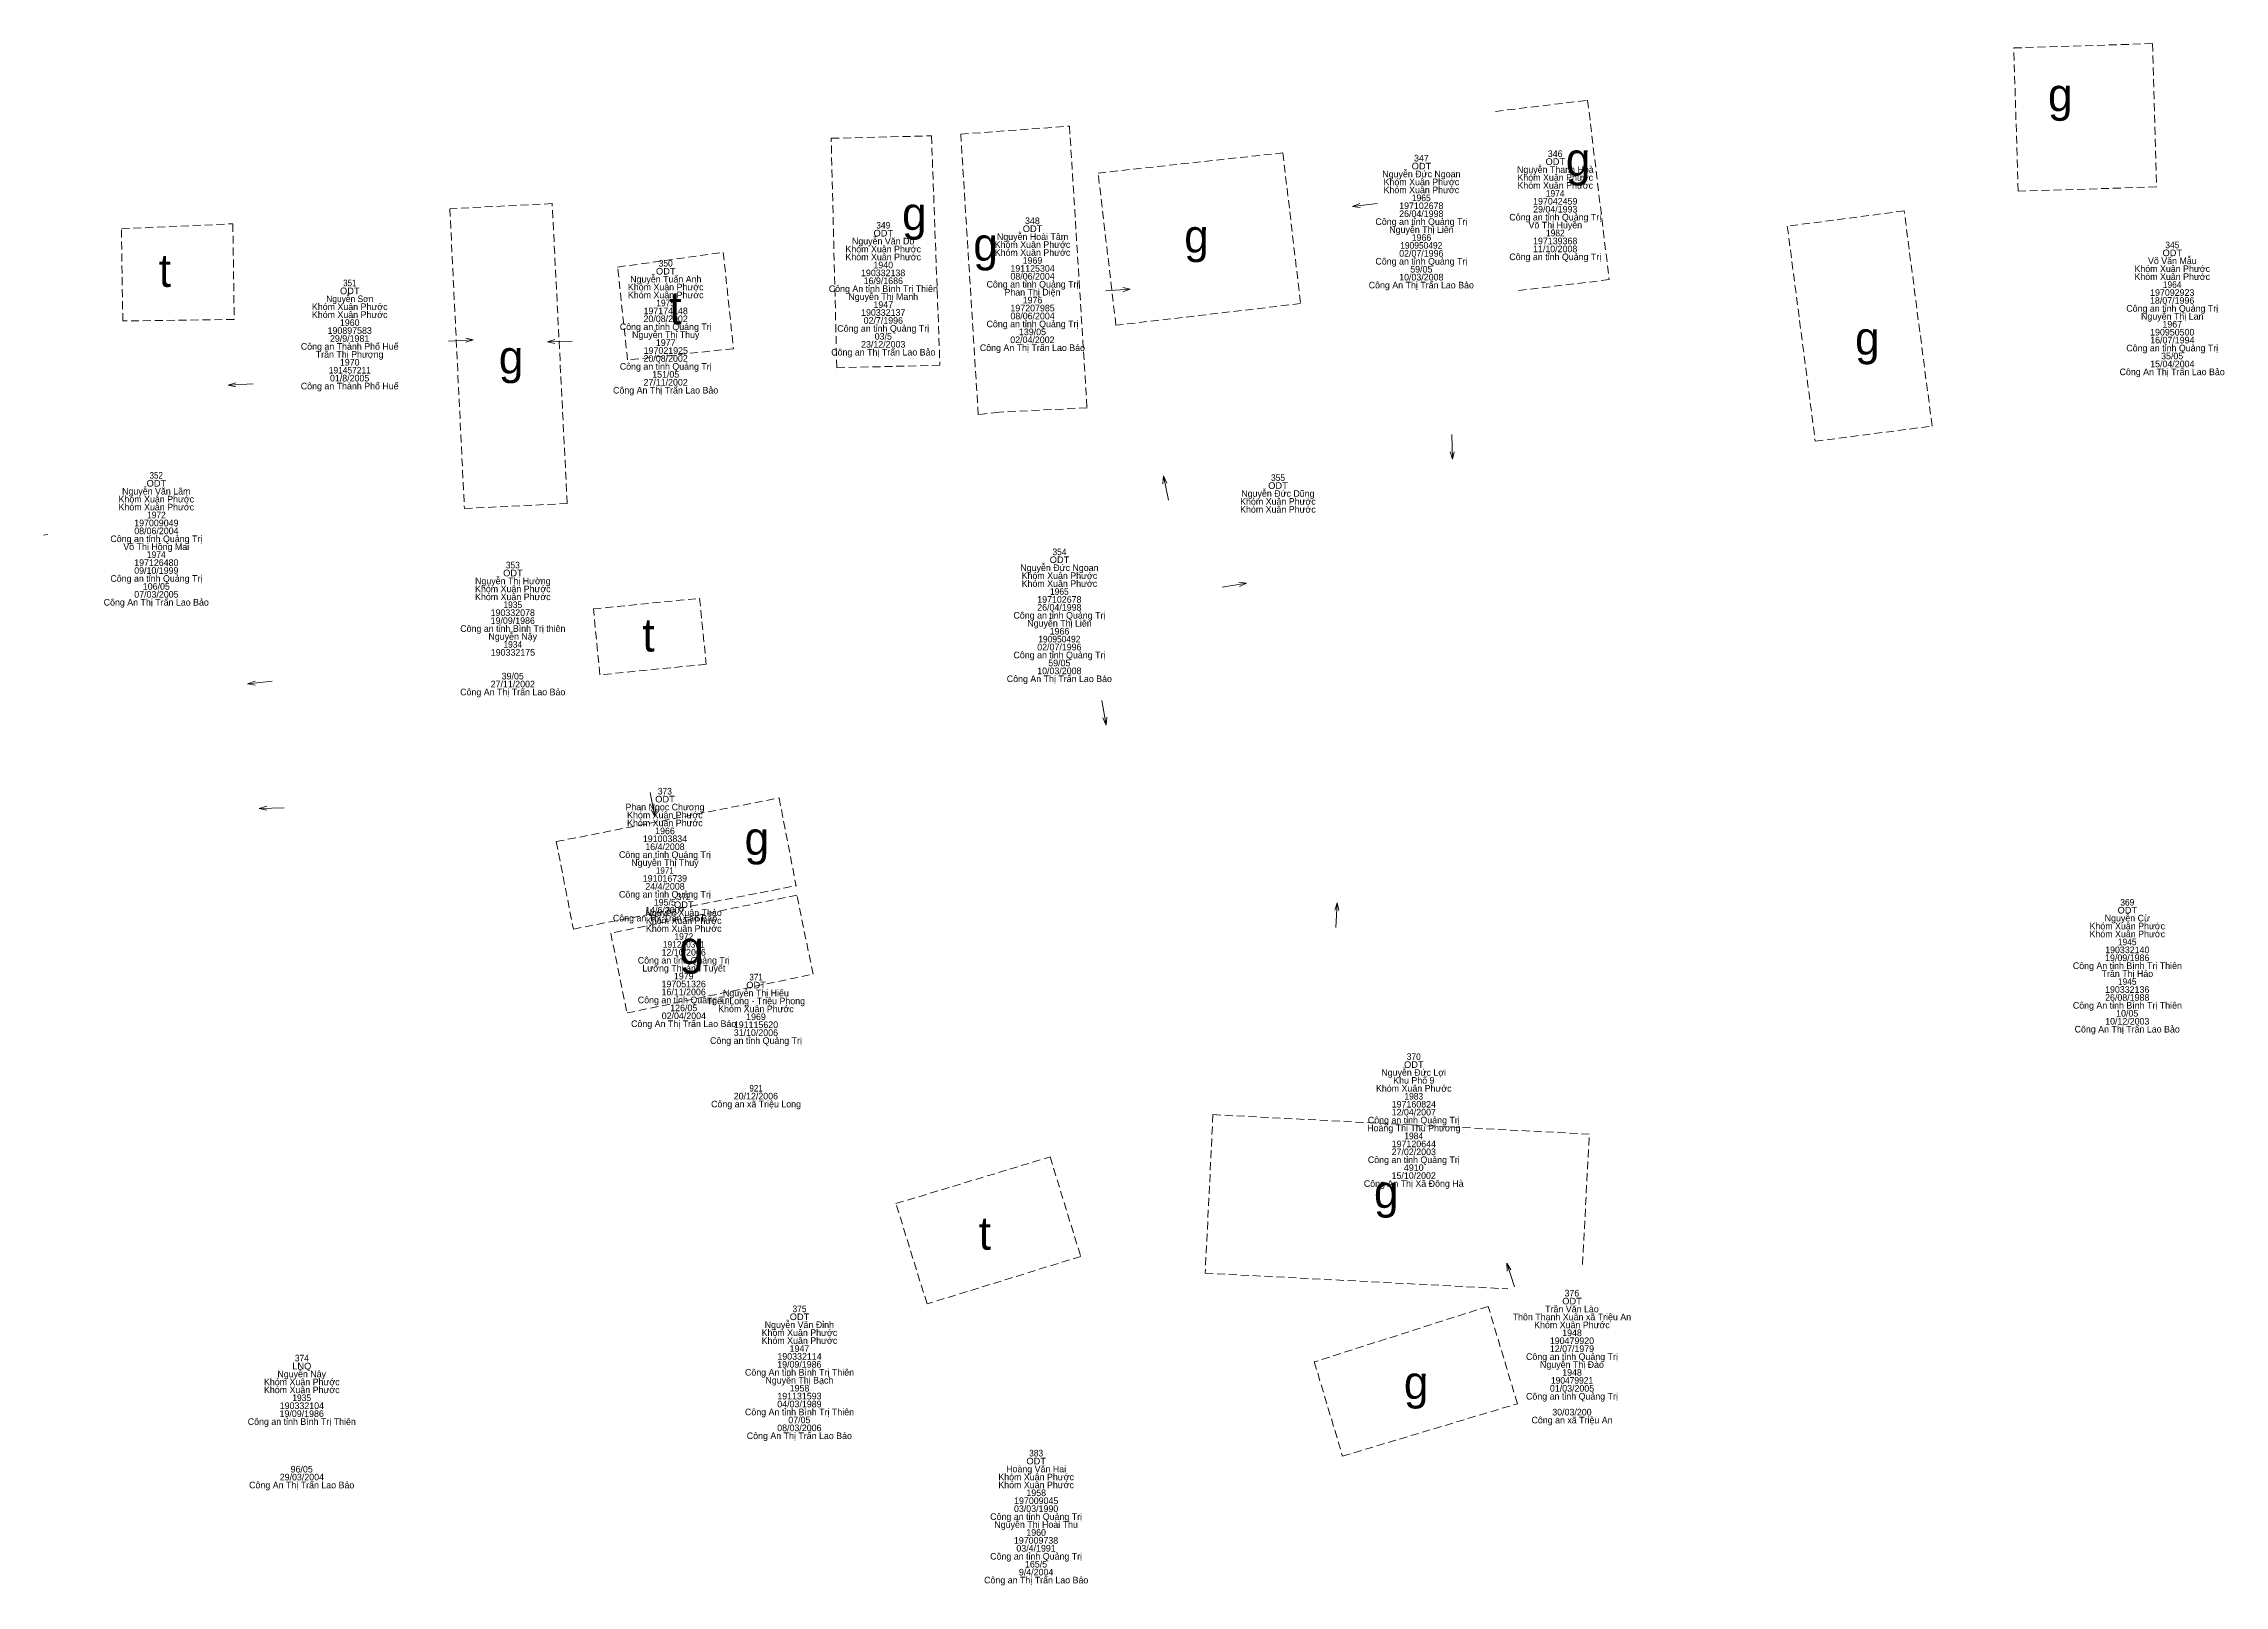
# Model space of a CAD drawing. Header units: metres. Extents: x 537497 to 538007, y 1836993 to 1837512.
# Drawn here: x 537500 to 537631.9, y 1836993 to 1837086.3 of the extents above; entities that cross this region are included whole.
import ezdxf
from ezdxf.enums import TextEntityAlignment as Align

# ---------------------------------------------------------------- set-up
doc = ezdxf.new("R2010")
doc.units = ezdxf.units.M
doc.header["$LTSCALE"] = 0.16
doc.linetypes.add('MEDIUM_DASHED', pattern=[4.5, 3, -1.5])
doc.layers.add('14', color=7, linetype='MEDIUM_DASHED', lineweight=13)
doc.layers.add('16', color=7, linetype='Continuous', lineweight=13)
doc.layers.add('15', color=7, linetype='Continuous')

msp = doc.modelspace()

# ---------------------------------------------------------------- linework, layer by layer
at = {"layer": '14'}
for p, q in [((537500, 1837056.56), (537500.26, 1837056.6)), ((537570.75, 1837021.5), (537593.52, 1837020.32)), ((537593.11, 1837012.44), (537593.52, 1837020.32))]:
    msp.add_line(p, q, dxfattribs=at)
for points in [[(537619.2, 1837086.04), (537627.6, 1837086.3), (537627.84, 1837077.63), (537619.47, 1837077.37)], [(537556.55, 1837063.85), (537555.49, 1837080.82), (537562.07, 1837081.31), (537563.13, 1837064.26), (537557.81, 1837064.01)], [(537547.65, 1837080.57), (537553.72, 1837080.72), (537554.23, 1837066.84), (537547.99, 1837066.69)], [(537563.8, 1837078.47), (537574.98, 1837079.69), (537576.05, 1837070.57), (537564.88, 1837069.26)], [(537530.77, 1837076.62), (537524.58, 1837076.31), (537525.46, 1837058.17), (537531.68, 1837058.48)], [(537612.57, 1837076.18), (537605.5, 1837075.25), (537607.19, 1837062.24), (537614.26, 1837063.16)], [(537504.71, 1837075.1), (537511.45, 1837075.4), (537511.53, 1837069.61), (537504.79, 1837069.52)], [(537534.73, 1837072.78), (537541.12, 1837073.67), (537541.74, 1837067.84), (537535.33, 1837067.16)], [(537539.69, 1837052.74), (537540.09, 1837048.75), (537533.66, 1837048.11), (537533.26, 1837052.1)], [(537535.3, 1837027.65), (537546.56, 1837030), (537545.57, 1837034.78), (537534.31, 1837032.48)], [(537551.57, 1837016.12), (537560.89, 1837018.94), (537562.75, 1837012.92), (537553.45, 1837010.05)], [(537587.4, 1837009.9), (537576.88, 1837006.54), (537578.59, 1837000.84), (537589.17, 1837004.01)]]:
    msp.add_lwpolyline(points, close=True, dxfattribs=at)
for points in [[(537587.84, 1837082.2), (537593.42, 1837082.87), (537594.72, 1837072.02), (537589.14, 1837071.35)], [(537531.02, 1837038.02), (537544.5, 1837040.66), (537545.53, 1837035.35)], [(537531.02, 1837038.02), (537532.05, 1837032.73), (537545.53, 1837035.35)], [(537570.75, 1837021.5), (537570.28, 1837011.91), (537588.6, 1837010.96)]]:
    msp.add_lwpolyline(points, dxfattribs=at)
at = {"layer": '16'}
for p, q in [((537579.19, 1837076.45), (537579.64, 1837076.63)), ((537565.75, 1837071.45), (537565.3, 1837071.29)), ((537525.99, 1837068.38), (537525.54, 1837068.23)), ((537530.48, 1837068.26), (537530.94, 1837068.4)), ((537511.17, 1837065.64), (537511.63, 1837065.78)), ((537585.24, 1837061.15), (537585.1, 1837061.61)), ((537567.75, 1837060.14), (537567.96, 1837059.71)), ((537572.78, 1837053.66), (537572.35, 1837053.46)), ((537512.34, 1837047.56), (537512.79, 1837047.73)), ((537564.28, 1837045.07), (537564.08, 1837045.51)), ((537513.05, 1837040.03), (537513.51, 1837040.16)), ((537536.99, 1837039.52), (537536.78, 1837039.95)), ((537578.27, 1837034.32), (537578.37, 1837033.86)), ((537588.52, 1837012.51), (537588.78, 1837012.11))]:
    msp.add_line(p, q, dxfattribs=at)
for points in [[(537580.68, 1837076.62), (537579.19, 1837076.45), (537579.66, 1837076.38)], [(537564.26, 1837071.34), (537565.75, 1837071.45), (537565.29, 1837071.54)], [(537524.5, 1837068.3), (537525.99, 1837068.38), (537525.54, 1837068.48)], [(537531.98, 1837068.3), (537530.48, 1837068.26), (537530.94, 1837068.15)], [(537512.67, 1837065.71), (537511.17, 1837065.64), (537511.63, 1837065.54)], [(537585.2, 1837062.65), (537585.24, 1837061.15), (537585.35, 1837061.61)], [(537568.05, 1837058.67), (537567.75, 1837060.14), (537567.72, 1837059.67)], [(537571.3, 1837053.41), (537572.78, 1837053.66), (537572.31, 1837053.71)], [(537513.83, 1837047.72), (537512.34, 1837047.56), (537512.8, 1837047.49)], [(537564.03, 1837046.55), (537564.28, 1837045.07), (537564.32, 1837045.54)], [(537536.69, 1837040.99), (537536.99, 1837039.52), (537537.02, 1837039.99)], [(537514.55, 1837040.06), (537513.05, 1837040.03), (537513.51, 1837039.92)], [(537578.19, 1837032.83), (537578.27, 1837034.32), (537578.12, 1837033.88)], [(537588.99, 1837011.09), (537588.52, 1837012.51), (537588.54, 1837012.04)]]:
    msp.add_lwpolyline(points, dxfattribs=at)

# ---------------------------------------------------------------- texts
at = {"layer": '15'}
for s, p in [('Nguyễn Đức Ngoan', (537583.36, 1837078.21)), ('347', (537583.36, 1837079.17)), ('Nguyễn Thanh Hoà', (537591.465, 1837078.48)), ('346', (537591.455, 1837079.44)), ('Khóm Xuân Phước', (537583.36, 1837077.73)), ('Khóm Xuân Phước', (537583.36, 1837077.25)), ('Khóm Xuân Phước', (537591.46, 1837078)), ('Khóm Xuân Phước', (537591.46, 1837077.52)), ('26/04/1998', (537583.355, 1837075.81)), ('197102678', (537583.355, 1837076.29)), ('Công an tỉnh Quảng Trị', (537591.46, 1837075.6)), ('29/04/1993', (537591.46, 1837076.08)), ('197042459', (537591.46, 1837076.56)), ('Nguyễn Văn Dỏ', (537550.795, 1837074.15)), ('Nguyễn Hoài Tâm', (537559.835, 1837074.42)), ('348', (537559.825, 1837075.38)), ('Công an tỉnh Quảng Trị', (537583.36, 1837075.33)), ('Nguyễn Thị Liên', (537583.365, 1837074.85)), ('1966', (537583.365, 1837074.37)), ('Võ Thị Huyền', (537591.465, 1837075.12)), ('Khóm Xuân Phước', (537550.8, 1837073.67)), ('Khóm Xuân Phước', (537550.8, 1837073.19)), ('Khóm Xuân Phước', (537559.83, 1837073.94)), ('Khóm Xuân Phước', (537559.83, 1837073.46)), ('1969', (537559.83, 1837072.98)), ('Công an tỉnh Quảng Trị', (537583.36, 1837072.93)), ('02/07/1996', (537583.355, 1837073.41)), ('Công an tỉnh Quảng Trị', (537591.46, 1837073.2)), ('197139368', (537591.455, 1837074.16)), ('11/10/2008', (537591.455, 1837073.68)), ('Võ Văn Mẫu', (537628.795, 1837072.96)), ('Nguyễn Tuấn Anh', (537537.645, 1837071.85)), ('190332138', (537550.795, 1837072.23)), ('16/9/1686', (537550.805, 1837071.75)), ('1940', (537550.8, 1837072.71)), ('Công an tỉnh Quảng Trị', (537559.83, 1837071.54)), ('08/06/2004', (537559.835, 1837072.02)), ('191125304', (537559.835, 1837072.5)), ('10/03/2008', (537583.355, 1837071.97)), ('59/05', (537583.355, 1837072.45)), ('Khóm Xuân Phước', (537628.79, 1837072.48)), ('Khóm Xuân Phước', (537628.79, 1837072)), ('Khóm Xuân Phước', (537537.64, 1837071.37)), ('Khóm Xuân Phước', (537537.64, 1837070.89)), ('Công An tỉnh Bình Trị Thiên', (537550.805, 1837071.27)), ('Nguyễn Thị Manh', (537550.8, 1837070.79)), ('1947', (537550.8, 1837070.31)), ('Phan Thị Diện', (537559.83, 1837071.06)), ('1976', (537559.835, 1837070.58)), ('Công An Thị Trấn Lao Bảo', (537583.355, 1837071.49)), ('18/07/1996', (537628.785, 1837070.56)), ('197092923', (537628.79, 1837071.04)), ('Khóm Xuân Phước', (537518.52, 1837070.18)), ('Khóm Xuân Phước', (537518.52, 1837069.7)), ('1960', (537518.52, 1837069.22)), ('Công an tỉnh Quảng Trị', (537537.64, 1837068.97)), ('20/08/2002', (537537.635, 1837069.45)), ('197174148', (537537.635, 1837069.93)), ('Công an tỉnh Quảng Trị', (537550.8, 1837068.87)), ('190332137', (537550.8, 1837069.83)), ('02/7/1996', (537550.805, 1837069.35)), ('Công an tỉnh Quảng Trị', (537559.83, 1837069.14)), ('08/06/2004', (537559.835, 1837069.62)), ('197207985', (537559.835, 1837070.1)), ('Công an tỉnh Quảng Trị', (537628.79, 1837070.08)), ('Nguyễn Thị Lan', (537628.79, 1837069.6)), ('1967', (537628.79, 1837069.12)), ('Công an Thành Phố Huế', (537518.52, 1837067.78)), ('190897583', (537518.52, 1837068.74)), ('29/9/1981', (537518.515, 1837068.26)), ('Nguyễn Thị Thuý', (537537.64, 1837068.49)), ('1977', (537537.64, 1837068.01)), ('23/12/2003', (537550.8, 1837067.91)), ('03/5', (537550.805, 1837068.39)), ('Công An Thị Trấn Lao Bảo', (537559.825, 1837067.7)), ('02/04/2002', (537559.825, 1837068.18)), ('139/05', (537559.83, 1837068.66)), ('Công an tỉnh Quảng Trị', (537628.79, 1837067.68)), ('190950500', (537628.79, 1837068.64)), ('16/07/1994', (537628.795, 1837068.16)), ('Trần Thị Phượng', (537518.515, 1837067.3)), ('1970', (537518.52, 1837066.82)), ('Công an tỉnh Quảng Trị', (537537.64, 1837066.57)), ('20/08/2002', (537537.635, 1837067.05)), ('197021925', (537537.645, 1837067.53)), ('Công an Thị Trấn Lao Bảo', (537550.805, 1837067.43)), ('Công An Thị Trấn Lao Bảo', (537628.785, 1837066.24)), ('15/04/2004', (537628.795, 1837066.72)), ('35/05', (537628.785, 1837067.2)), ('Công an Thành Phố Huế', (537518.52, 1837065.38)), ('01/8/2005', (537518.515, 1837065.86)), ('Công An Thị Trấn Lao Bảo', (537537.635, 1837065.13)), ('27/11/2002', (537537.635, 1837065.61)), ('151/05', (537537.64, 1837066.09)), ('Khóm Xuân Phước', (537506.82, 1837058.54)), ('Nguyễn Văn Lâm', (537506.815, 1837059.02)), ('Khóm Xuân Phước', (537574.68, 1837058.4)), ('Nguyễn Đức Dũng', (537574.68, 1837058.88)), ('Khóm Xuân Phước', (537506.82, 1837058.06)), ('197009049', (537506.82, 1837057.1)), ('Khóm Xuân Phước', (537574.68, 1837057.92)), ('Công an tỉnh Quảng Trị', (537506.82, 1837056.14)), ('08/06/2004', (537506.825, 1837056.62)), ('Võ Thị Hồng Mai', (537506.815, 1837055.66)), ('197126480', (537506.82, 1837054.7)), ('Nguyễn Đức Ngoan', (537561.46, 1837054.39)), ('Công an tỉnh Quảng Trị', (537506.82, 1837053.74)), ('09/10/1999', (537506.82, 1837054.22)), ('106/05', (537506.82, 1837053.26)), ('Nguyễn Thị Hường', (537528.39, 1837053.59)), ('Khóm Xuân Phước', (537528.39, 1837053.11)), ('Khóm Xuân Phước', (537561.46, 1837053.91)), ('Khóm Xuân Phước', (537561.46, 1837053.43)), ('Công An Thị Trấn Lao Bảo', (537506.815, 1837052.3)), ('07/03/2005', (537506.825, 1837052.78)), ('Khóm Xuân Phước', (537528.39, 1837052.63)), ('26/04/1998', (537561.455, 1837051.99)), ('197102678', (537561.455, 1837052.47)), ('Công an tỉnh Bình Trị thiên', (537528.39, 1837050.71)), ('190332078', (537528.385, 1837051.67)), ('19/09/1986', (537528.385, 1837051.19)), ('Công an tỉnh Quảng Trị', (537561.46, 1837051.51)), ('Nguyễn Thị Liên', (537561.465, 1837051.03)), ('1966', (537561.465, 1837050.55)), ('Nguyễn Nậy', (537528.385, 1837050.23)), ('190332175', (537528.395, 1837049.27)), ('Công an tỉnh Quảng Trị', (537561.46, 1837049.11)), ('02/07/1996', (537561.455, 1837049.59)), ('39/05', (537528.385, 1837047.83)), ('10/03/2008', (537561.455, 1837048.15)), ('59/05', (537561.455, 1837048.63)), ('Công An Thị Trấn Lao Bảo', (537528.385, 1837046.87)), ('27/11/2002', (537528.385, 1837047.35)), ('Công An Thị Trấn Lao Bảo', (537561.455, 1837047.67)), ('Phan Ngọc Chương', (537537.595, 1837039.91)), ('Khóm Xuân Phước', (537537.59, 1837039.43)), ('Khóm Xuân Phước', (537537.59, 1837038.95)), ('191003834', (537537.595, 1837037.99)), ('16/4/2008', (537537.595, 1837037.51)), ('1966', (537537.595, 1837038.47)), ('Công an tỉnh Quảng Trị', (537537.59, 1837037.03)), ('Nguyễn Thị Thuý', (537537.59, 1837036.55)), ('Công an tỉnh Quảng Trị', (537537.59, 1837034.63)), ('191016739', (537537.59, 1837035.59)), ('24/4/2008', (537537.595, 1837035.11)), ('14/6/2007', (537537.59, 1837033.67)), ('Nguyễn Xuân Thảo', (537538.725, 1837033.52)), ('195/5', (537537.585, 1837034.15)), ('Nguyễn Cừ', (537626.07, 1837033.19)), ('Công an Thị Trấn Lao Bảo', (537537.595, 1837033.19)), ('Khóm Xuân Phước', (537538.73, 1837033.04)), ('Khóm Xuân Phước', (537538.73, 1837032.56)), ('Khóm Xuân Phước', (537626.07, 1837032.71)), ('Khóm Xuân Phước', (537626.07, 1837032.23)), ('Công an tỉnh Quảng Trị', (537538.73, 1837030.64)), ('12/10/2006', (537538.725, 1837031.12)), ('19/09/1986', (537626.065, 1837030.79)), ('190332140', (537626.07, 1837031.27)), ('Lương Thị ánh Tuyết', (537538.735, 1837030.16)), ('1979', (537538.73, 1837029.68)), ('Công An tỉnh Bình Trị Thiên', (537626.075, 1837030.31)), ('Trần Thị Hảo', (537626.075, 1837029.83)), ('Công an tỉnh Quảng Trị', (537538.73, 1837028.24)), ('197051326', (537538.725, 1837029.2)), ('16/11/2006', (537538.725, 1837028.72)), ('Triệu Long - Triệu Phong', (537543.095, 1837028.18)), ('Nguyễn Thị Hiếu', (537543.095, 1837028.66)), ('26/08/1988', (537626.065, 1837028.39)), ('190332136', (537626.065, 1837028.87)), ('Công An Thị Trấn Lao Bảo', (537538.725, 1837026.8)), ('02/04/2004', (537538.735, 1837027.28)), ('126/05', (537538.73, 1837027.76)), ('Khóm Xuân Phước', (537543.1, 1837027.7)), ('191115620', (537543.1, 1837026.74)), ('1969', (537543.1, 1837027.22)), ('Công An tỉnh Bình Trị Thiên', (537626.075, 1837027.91)), ('10/12/2003', (537626.07, 1837026.95)), ('10/05', (537626.065, 1837027.43)), ('Công an tỉnh Quảng Trị', (537543.1, 1837025.78)), ('31/10/2006', (537543.095, 1837026.26)), ('Công An Thị Trấn Lao Bảo', (537626.065, 1837026.47)), ('Khóm Xuân Phước', (537582.9, 1837022.89)), ('Nguyễn Đức Lợi', (537582.895, 1837023.85)), ('Khu Phố 9', (537582.905, 1837023.37)), ('Công an xã Triệu Long', (537543.105, 1837021.94)), ('20/12/2006', (537543.095, 1837022.42)), ('12/04/2007', (537582.9, 1837021.45)), ('197160824', (537582.905, 1837021.93)), ('Hoàng Thị Thu Phương', (537582.905, 1837020.49)), ('Công an tỉnh Quảng Trị', (537582.9, 1837020.97)), ('27/02/2003', (537582.9, 1837019.05)), ('197120644', (537582.905, 1837019.53)), ('Công an tỉnh Quảng Trị', (537582.9, 1837018.57)), ('15/10/2002', (537582.895, 1837017.61)), ('4910', (537582.9, 1837018.09)), ('Công An Thị Xã Đông Hà', (537582.895, 1837017.13)), ('Trần Văn Lào', (537592.47, 1837009.54)), ('376', (537592.465, 1837010.5)), ('Nguyễn Văn Đỉnh', (537545.725, 1837008.59)), ('Thôn Thanh Xuân xã Triệu An', (537592.465, 1837009.06)), ('Khóm Xuân Phước', (537592.47, 1837008.58)), ('Khóm Xuân Phước', (537545.73, 1837008.11)), ('Khóm Xuân Phước', (537545.73, 1837007.63)), ('1947', (537545.73, 1837007.15)), ('190479920', (537592.47, 1837007.62)), ('12/07/1979', (537592.47, 1837007.14)), ('1948', (537592.475, 1837008.1)), ('Nguyễn Nậy', (537515.615, 1837005.61)), ('Công An tỉnh Bình Trị Thiên', (537545.735, 1837005.71)), ('19/09/1986', (537545.725, 1837006.19)), ('190332114', (537545.735, 1837006.67)), ('Công an tỉnh Quảng Trị', (537592.47, 1837006.66)), ('Nguyễn Thị Đào', (537592.47, 1837006.18)), ('1948', (537592.475, 1837005.7)), ('Khóm Xuân Phước', (537515.62, 1837005.13)), ('Khóm Xuân Phước', (537515.62, 1837004.65)), ('Nguyễn Thị Bạch', (537545.725, 1837005.23)), ('191131593', (537545.73, 1837004.27)), ('1958', (537545.735, 1837004.75)), ('Công an tỉnh Quảng Trị', (537592.47, 1837004.26)), ('01/03/2005', (537592.475, 1837004.74)), ('19/09/1986', (537515.615, 1837003.21)), ('190332104', (537515.625, 1837003.69)), ('Công An tỉnh Bình Trị Thiên', (537545.735, 1837003.31)), ('04/03/1989', (537545.73, 1837003.79)), ('30/03/200', (537592.47, 1837003.3)), ('Công an tỉnh Bình Trị Thiên', (537515.62, 1837002.73)), ('Công An Thị Trấn Lao Bảo', (537545.725, 1837001.87)), ('08/03/2006', (537545.725, 1837002.35)), ('07/05', (537545.725, 1837002.83)), ('Công an xã Triệu An', (537592.475, 1837002.82)), ('29/03/2004', (537515.625, 1836999.37)), ('96/05', (537515.615, 1836999.85)), ('Khóm Xuân Phước', (537560.05, 1836999.38)), ('Hoàng Văn Hai', (537560.05, 1836999.86)), ('Công An Thị Trấn Lao Bảo', (537515.615, 1836998.89)), ('Khóm Xuân Phước', (537560.05, 1836998.9)), ('197009045', (537560.055, 1836997.94)), ('1958', (537560.055, 1836998.42)), ('Công an tỉnh Quảng Trị', (537560.05, 1836996.98)), ('Nguyễn Thị Hoài Thu', (537560.05, 1836996.5)), ('03/03/1990', (537560.05, 1836997.46)), ('197009738', (537560.045, 1836995.54)), ('03/4/1991', (537560.045, 1836995.06)), ('1960', (537560.05, 1836996.02)), ('Công an tỉnh Quảng Trị', (537560.05, 1836994.58)), ('165/5', (537560.045, 1836994.1)), ('Công an Thị Trấn Lao Bảo', (537560.055, 1836993.14)), ('9/4/2004', (537560.05, 1836993.62))]:
    msp.add_text(s, height=0.4, dxfattribs=at).set_placement(p, align=Align.CENTER)
for s, width, p in [('ODT', 1.05, (537583.365, 1837078.69)), ('ODT', 1.05, (537591.465, 1837078.96)), ('1974', 0.95, (537591.455, 1837077.04)), ('1965', 0.95, (537583.355, 1837076.77)), ('ODT', 1.05, (537550.805, 1837074.63)), ('349', 0.95, (537550.8, 1837075.11)), ('ODT', 1.05, (537559.835, 1837074.9)), ('1982', 0.95, (537591.465, 1837074.64)), ('190950492', 0.95, (537583.355, 1837073.89)), ('ODT', 1.05, (537628.795, 1837073.44)), ('345', 0.95, (537628.795, 1837073.92)), ('351', 0.9, (537518.525, 1837071.62)), ('ODT', 1.05, (537537.645, 1837072.33)), ('350', 0.95, (537537.64, 1837072.81)), ('Nguyễn Sơn', 0.95, (537518.525, 1837070.66)), ('ODT', 1.05, (537518.525, 1837071.14)), ('1975', 0.95, (537537.635, 1837070.41)), ('1964', 0.95, (537628.785, 1837071.52)), ('191457211', 0.95, (537518.525, 1837066.34)), ('352', 0.9, (537506.815, 1837059.98)), ('355', 0.95, (537574.685, 1837059.84)), ('ODT', 1.05, (537506.825, 1837059.5)), ('ODT', 1.05, (537574.685, 1837059.36)), ('1972', 0.95, (537506.825, 1837057.58)), ('1974', 0.95, (537506.815, 1837055.18)), ('353', 0.95, (537528.39, 1837054.55)), ('ODT', 1.05, (537561.465, 1837054.87)), ('354', 0.95, (537561.465, 1837055.35)), ('ODT', 1.05, (537528.395, 1837054.07)), ('1935', 0.95, (537528.385, 1837052.15)), ('1965', 0.95, (537561.455, 1837052.95)), ('1934', 0.95, (537528.385, 1837049.75)), ('190950492', 0.95, (537561.455, 1837050.07)), ('ODT', 1.05, (537537.595, 1837040.39)), ('373', 0.95, (537537.59, 1837040.87)), ('1971', 0.9, (537537.585, 1837036.07)), ('ODT', 1.05, (537538.735, 1837034)), ('372', 0.9, (537538.725, 1837034.48)), ('ODT', 1.05, (537626.075, 1837033.67)), ('369', 0.95, (537626.07, 1837034.15)), ('1972', 0.95, (537538.735, 1837032.08)), ('191220391', 0.95, (537538.735, 1837031.6)), ('1945', 0.95, (537626.065, 1837031.75)), ('371', 0.9, (537543.105, 1837029.62)), ('1945', 0.95, (537626.065, 1837029.35)), ('ODT', 1.05, (537543.105, 1837029.14)), ('ODT', 1.05, (537582.905, 1837024.33)), ('370', 0.95, (537582.9, 1837024.81)), ('921', 0.9, (537543.105, 1837022.9)), ('1983', 0.95, (537582.9, 1837022.41)), ('1984', 0.95, (537582.895, 1837020.01)), ('375', 0.95, (537545.735, 1837009.55)), ('ODT', 1.05, (537592.475, 1837010.02)), ('ODT', 1.05, (537545.735, 1837009.07)), ('LNQ', 1.05, (537515.62, 1837006.09)), ('374', 0.95, (537515.625, 1837006.57)), ('190479921', 0.95, (537592.475, 1837005.22)), ('1935', 0.95, (537515.615, 1837004.17)), ('ODT', 1.05, (537560.055, 1837000.34)), ('383', 0.95, (537560.05, 1837000.82))]:
    msp.add_text(s, height=0.4, dxfattribs=dict(at, width=width)).set_placement(p, align=Align.CENTER)
at = {"layer": '16'}
for s, p in [('g', (537621.27, 1837082.21)), ('g', (537592.1, 1837078.3)), ('g', (537551.94, 1837075.02)), ('g', (537556.25, 1837073.16)), ('g', (537569.01, 1837073.66)), ('t', (537506.97, 1837071.58)), ('t', (537537.86, 1837069.31)), ('g', (537609.6, 1837067.48)), ('g', (537527.54, 1837066.34)), ('t', (537536.23, 1837049.52)), ('g', (537542.41, 1837037.22)), ('g', (537538.46, 1837030.61)), ('g', (537580.49, 1837015.85)), ('t', (537556.58, 1837013.33)), ('g', (537582.3, 1837004.3))]:
    msp.add_text(s, height=2, dxfattribs=at).set_placement(p)

doc.saveas('drawing.dxf')
